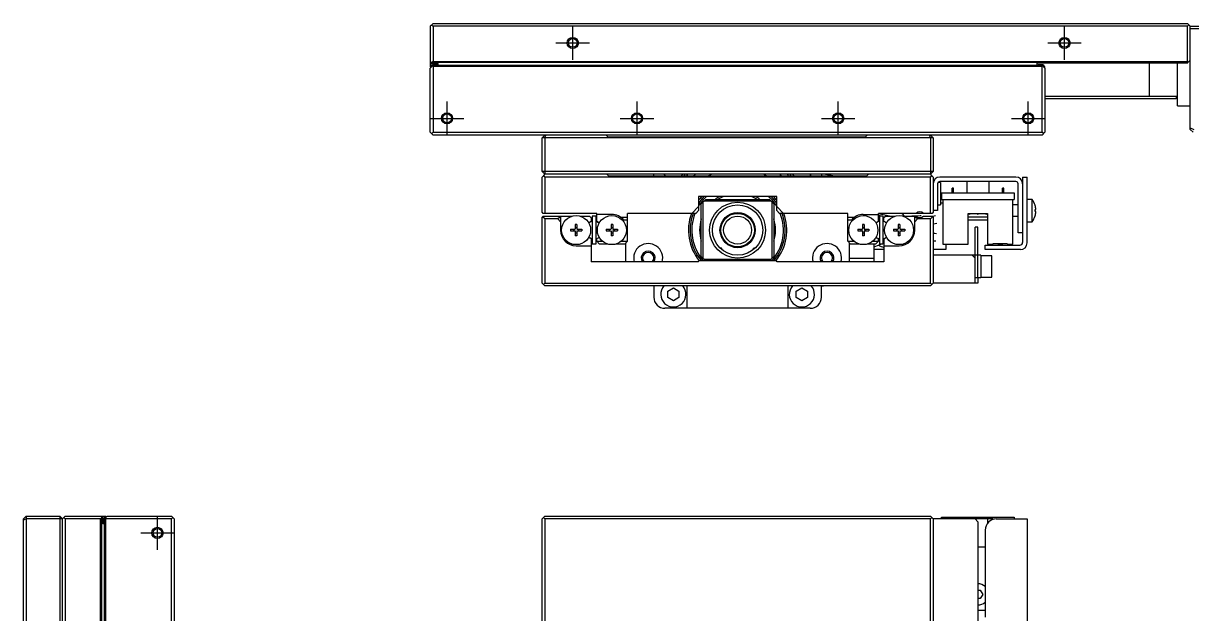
# Model space of a CAD drawing. Extents: x 0 to 803, y -8 to 480.
# Drawn here: x 24 to 233.1, y 370.2 to 475.8 of the extents above; entities that cross this region are included whole.
import ezdxf

# ---------------------------------------------------------------- set-up
doc = ezdxf.new("R2010")
doc.units = 0
doc.header["$LTSCALE"] = 0.5
doc.linetypes.add('CENTER', pattern=[50.8, 31.75, -6.35, 6.35, -6.35])
for name, color, linetype in [('MSM_CENTER', 1, 'CENTER'), ('MSM_CONTINUOUS', 7, 'CONTINUOUS'), ('MSM_NARROW', 5, 'CONTINUOUS')]:
    doc.layers.add(name, color=color, linetype=linetype)

msp = doc.modelspace()

# ---------------------------------------------------------------- linework, layer by layer
at = {"layer": 'MSM_CENTER'}
for p, q in [((122.32, 469.31), (122.32, 475.31)), ((210.32, 469.31), (210.32, 475.31)), ((119.32, 472.31), (125.32, 472.31)), ((207.32, 472.31), (213.32, 472.31)), ((99.82, 455.81), (99.82, 461.81)), ((133.82, 455.81), (133.82, 461.81)), ((169.82, 455.81), (169.82, 461.81)), ((203.82, 455.81), (203.82, 461.81)), ((96.82, 458.81), (102.82, 458.81)), ((130.82, 458.81), (136.82, 458.81)), ((166.82, 458.81), (172.82, 458.81)), ((200.82, 458.81), (206.82, 458.81)), ((48, 381.61), (48, 387.61)), ((45, 384.61), (51, 384.61))]:
    msp.add_line(p, q, dxfattribs=at)
at = {"layer": 'MSM_CONTINUOUS'}
for p, q in [((96.82, 475.31), (97.32, 475.81)), ((96.82, 475.31), (96.82, 468.11)), ((97.07, 475.56), (97.32, 475.31)), ((97.32, 475.81), (232.32, 475.81)), ((232.32, 475.31), (97.32, 475.31)), ((97.32, 475.31), (97.32, 469.01)), ((232.82, 475.31), (232.32, 475.81)), ((232.32, 475.31), (232.57, 475.56)), ((232.32, 469.01), (232.32, 475.31)), ((232.82, 475.31), (246.32, 475.31)), ((232.82, 456.81), (232.82, 475.31)), ((246.32, 474.81), (232.82, 474.81)), ((232.42, 468.81), (96.82, 468.81)), ((98.22, 468.61), (96.82, 468.61)), ((97.32, 469.01), (97.12, 468.81)), ((97.92, 468.41), (97.22, 468.41)), ((97.32, 469.01), (232.32, 469.01)), ((98.22, 468.31), (98.22, 468.61)), ((205.42, 468.31), (205.42, 468.71)), ((232.32, 468.71), (205.42, 468.71)), ((206.42, 468.41), (205.72, 468.41)), ((225.52, 462.81), (225.52, 468.71)), ((230.52, 461.06), (230.52, 468.71)), ((232.47, 468.86), (232.32, 469.01)), ((232.32, 468.71), (232.42, 468.81)), ((232.42, 468.81), (232.47, 468.86)), ((232.47, 468.86), (232.82, 469.21)), ((97.32, 468.31), (96.82, 467.81)), ((96.92, 468.01), (96.82, 468.11)), ((96.82, 456.31), (96.82, 467.81)), ((96.92, 467.91), (96.92, 468.11)), ((97.32, 468.11), (97.22, 468.21)), ((97.32, 468.31), (206.32, 468.31)), ((97.32, 468.11), (97.32, 456.31)), ((206.32, 468.11), (97.32, 468.11)), ((206.82, 467.81), (206.32, 468.31)), ((206.42, 468.21), (206.32, 468.11)), ((206.32, 456.31), (206.32, 468.11)), ((206.72, 468.11), (206.72, 467.91)), ((206.82, 467.81), (206.82, 456.31)), ((206.82, 462.81), (230.52, 462.81)), ((230.32, 462.31), (206.82, 462.31)), ((230.32, 462.81), (230.32, 462.31)), ((230.52, 461.06), (232.82, 461.06)), ((96.82, 456.31), (97.32, 455.81)), ((97.07, 456.06), (97.32, 456.31)), ((97.32, 456.31), (206.32, 456.31)), ((206.32, 455.81), (97.32, 455.81)), ((116.82, 455.31), (117.32, 455.81)), ((117.32, 455.31), (117.53, 455.81)), ((128.62, 455.51), (128.32, 455.81)), ((175.02, 455.81), (174.72, 455.51)), ((186.12, 455.81), (186.32, 455.31)), ((186.82, 455.31), (186.32, 455.81)), ((206.32, 456.31), (206.57, 456.06)), ((206.32, 455.81), (206.82, 456.31)), ((232.82, 457.12), (233.44, 456.81)), ((233.32, 456.31), (232.82, 456.81)), ((186.82, 455.31), (116.82, 455.31)), ((116.82, 449.31), (116.82, 455.31)), ((117.32, 455.31), (117.32, 448.81)), ((128.62, 455.51), (174.72, 455.51)), ((186.32, 455.31), (186.32, 448.81)), ((186.82, 455.31), (186.82, 449.31)), ((116.82, 449.31), (117.32, 448.81)), ((186.82, 449.31), (116.82, 449.31)), ((116.82, 448.31), (117.32, 448.81)), ((116.82, 442.01), (116.82, 448.31)), ((117.07, 448.56), (117.32, 448.31)), ((186.32, 448.81), (117.32, 448.81)), ((117.32, 448.31), (117.32, 441.81)), ((186.32, 448.31), (117.32, 448.31)), ((128.72, 448.51), (128.42, 448.81)), ((128.72, 448.51), (174.92, 448.51)), ((136.82, 448.51), (136.82, 448.81)), ((166.82, 448.81), (166.82, 448.51)), ((167.53, 448.81), (169.23, 448.51)), ((175.22, 448.81), (174.92, 448.51)), ((186.82, 449.31), (186.32, 448.81)), ((186.32, 448.81), (186.82, 448.31)), ((186.32, 448.31), (186.57, 448.56)), ((186.32, 441.81), (186.32, 448.31)), ((186.82, 448.31), (186.82, 442.01)), ((201.62, 448.31), (188.02, 448.31)), ((201.62, 447.51), (188.02, 447.51)), ((192.82, 447.51), (192.82, 445.51)), ((196.82, 445.51), (196.82, 447.51)), ((202.82, 448.31), (203.62, 448.31)), ((202.82, 448.31), (202.82, 436.61)), ((203.62, 436.51), (203.62, 448.31)), ((187.62, 447.11), (187.62, 442.31)), ((188.12, 447.31), (187.68, 447.31)), ((188.12, 447.31), (188.12, 443.31)), ((188.32, 445.51), (188.32, 444.31)), ((188.32, 445.51), (201.32, 445.51)), ((190.45, 446.31), (190.2, 446.31)), ((190.2, 445.51), (190.2, 446.31)), ((190.45, 445.51), (190.45, 446.31)), ((199.45, 446.31), (199.2, 446.31)), ((199.2, 445.51), (199.2, 446.31)), ((199.45, 445.51), (199.45, 446.31)), ((201.32, 445.51), (201.32, 444.31)), ((202.02, 438.31), (202.02, 447.11)), ((158.82, 444.81), (144.82, 444.81)), ((144.82, 444.81), (144.82, 442.31)), ((145.32, 443.51), (146.12, 444.31)), ((145.32, 434.11), (145.32, 443.51)), ((145.62, 443.81), (145.62, 433.81)), ((157.82, 444.01), (145.82, 444.01)), ((146.12, 444.31), (157.52, 444.31)), ((157.52, 444.31), (158.32, 443.51)), ((158.02, 433.81), (158.02, 443.81)), ((158.32, 443.51), (158.32, 434.11)), ((158.82, 442.31), (158.82, 444.81)), ((187.62, 443.31), (188.12, 443.31)), ((188.57, 443.63), (188.12, 443.63)), ((188.32, 444.31), (201.32, 444.31)), ((188.57, 444.31), (188.57, 436.31)), ((201.07, 436.31), (201.07, 444.31)), ((202.02, 443.31), (201.07, 443.31)), ((204.52, 444.31), (203.62, 444.31)), ((204.52, 440.31), (204.52, 444.31)), ((205.08, 443.24), (205.08, 443.26)), ((117.02, 441.81), (116.82, 442.01)), ((117.02, 441.31), (116.82, 441.11)), ((117.32, 440.81), (116.92, 441.21)), ((126.62, 441.81), (117.02, 441.81)), ((117.02, 441.31), (122.21, 441.31)), ((120.12, 441.17), (119.62, 440.81)), ((120.12, 441.31), (120.12, 438.81)), ((123.64, 441.31), (125.32, 441.31)), ((125.62, 441.01), (125.32, 441.31)), ((125.82, 441.31), (125.82, 436.31)), ((126.42, 441.31), (125.82, 441.31)), ((126.42, 441.31), (126.42, 436.31)), ((126.62, 440.36), (126.62, 441.81)), ((129.32, 441.61), (126.62, 441.61)), ((144.32, 441.81), (132.12, 441.81)), ((132.12, 436.81), (132.12, 441.81)), ((143.62, 441.81), (144.82, 443.02)), ((144.82, 442.31), (144.32, 441.81)), ((150.76, 441.78), (150.76, 441.78)), ((158.82, 443.02), (160.03, 441.81)), ((159.32, 441.81), (158.82, 442.31)), ((171.52, 441.81), (159.32, 441.81)), ((171.52, 436.81), (171.52, 441.81)), ((174.32, 441.61), (177.02, 441.61)), ((186.62, 441.81), (177.02, 441.81)), ((177.02, 440.36), (177.02, 441.81)), ((178.99, 441.31), (177.02, 441.74)), ((177.45, 441.31), (177.02, 441.5)), ((177.22, 441.31), (177.22, 436.31)), ((177.82, 441.31), (177.22, 441.31)), ((177.82, 441.31), (177.82, 436.31)), ((178.07, 441.05), (177.82, 441.16)), ((178.32, 441.31), (178.02, 441.01)), ((178.32, 441.31), (180.01, 441.31)), ((181.44, 441.31), (183.76, 441.31)), ((184.5, 441.36), (182.98, 441.31)), ((183.52, 438.81), (183.52, 441.31)), ((184.02, 440.81), (183.52, 441.17)), ((184.66, 441.37), (184.5, 441.36)), ((185.09, 441.31), (186.62, 441.31)), ((186.72, 441.21), (186.32, 440.81)), ((186.82, 442.01), (186.62, 441.81)), ((186.62, 441.31), (186.82, 441.11)), ((186.97, 441.3), (186.68, 441.25)), ((187.62, 442.31), (186.82, 442.31)), ((187.26, 441.36), (186.97, 441.3)), ((193.07, 436.31), (193.07, 441.81)), ((193.07, 441.81), (196.57, 441.81)), ((196.57, 441.81), (196.57, 436.31)), ((201.07, 441.31), (202.02, 441.31)), ((205.08, 442.51), (205.21, 442.51)), ((205.08, 442.11), (205.08, 442.51)), ((205.21, 442.11), (205.08, 442.11)), ((205.08, 441.36), (205.08, 441.39)), ((116.82, 429.31), (116.82, 441.11)), ((117.32, 440.81), (117.32, 429.31)), ((119.62, 440.81), (117.32, 440.81)), ((119.62, 440.81), (120.12, 440.31)), ((122.78, 439.81), (122.78, 439.02)), ((123.07, 439.81), (122.78, 439.81)), ((122.78, 439.28), (123.07, 439.28)), ((123.07, 439.81), (123.07, 439.02)), ((125.36, 440.21), (125.62, 440.36)), ((125.62, 441.01), (125.62, 440.36)), ((126.62, 440.36), (127, 440.14)), ((129.47, 439.81), (129.18, 439.81)), ((129.18, 439.81), (129.18, 439.02)), ((129.18, 439.28), (129.47, 439.28)), ((129.47, 439.81), (129.47, 439.02)), ((130.92, 441.11), (132.12, 441.11)), ((132.12, 440.61), (131.47, 440.61)), ((148.96, 440.12), (149.02, 440.19)), ((149.02, 440.26), (149.02, 440.19)), ((171.52, 441.11), (172.73, 441.11)), ((172.18, 440.61), (171.52, 440.61)), ((174.18, 439.81), (174.18, 439.02)), ((174.47, 439.81), (174.18, 439.81)), ((174.18, 439.28), (174.47, 439.28)), ((174.47, 439.81), (174.47, 439.02)), ((177.02, 440.36), (176.65, 440.14)), ((178.02, 440.36), (178.02, 441.01)), ((178.28, 440.21), (178.02, 440.36)), ((180.58, 439.81), (180.58, 439.02)), ((180.87, 439.81), (180.58, 439.81)), ((180.58, 439.28), (180.87, 439.28)), ((180.87, 439.81), (180.87, 439.02)), ((183.52, 440.31), (184.02, 440.81)), ((186.32, 440.81), (184.02, 440.81)), ((186.32, 429.31), (186.32, 440.81)), ((186.82, 441.11), (186.82, 429.31)), ((186.82, 439.96), (187.2, 440.02)), ((187.2, 440.02), (187.49, 440.08)), ((196.57, 441.11), (193.07, 441.11)), ((196.57, 440.61), (193.07, 440.61)), ((194.32, 429.31), (194.32, 439.31)), ((194.82, 439.31), (194.32, 439.31)), ((194.82, 430.31), (194.82, 439.31)), ((203.62, 440.31), (204.52, 440.31)), ((121.92, 438.96), (122.72, 438.96)), ((121.92, 438.96), (121.92, 438.67)), ((121.92, 438.67), (122.72, 438.67)), ((122.45, 438.96), (122.45, 438.67)), ((122.78, 438.61), (122.78, 437.81)), ((122.78, 438.34), (123.07, 438.34)), ((123.07, 437.81), (122.78, 437.81)), ((123.07, 438.61), (123.07, 437.81)), ((123.13, 438.96), (123.92, 438.96)), ((123.13, 438.67), (123.92, 438.67)), ((123.39, 438.67), (123.39, 438.96)), ((123.92, 438.96), (123.92, 438.67)), ((125.62, 437.26), (125.36, 437.41)), ((125.62, 437.26), (125.62, 433.11)), ((126.76, 437.35), (126.62, 437.27)), ((126.62, 436.81), (126.62, 437.27)), ((128.32, 438.96), (128.32, 438.67)), ((128.32, 438.96), (129.12, 438.96)), ((128.32, 438.67), (129.12, 438.67)), ((128.85, 438.96), (128.85, 438.67)), ((129.18, 438.61), (129.18, 437.81)), ((129.18, 438.34), (129.47, 438.34)), ((129.47, 437.81), (129.18, 437.81)), ((129.47, 438.61), (129.47, 437.81)), ((129.53, 438.96), (130.32, 438.96)), ((129.53, 438.67), (130.32, 438.67)), ((129.79, 438.67), (129.79, 438.96)), ((130.32, 438.96), (130.32, 438.67)), ((149.02, 437.44), (148.96, 437.5)), ((149.02, 437.44), (149.02, 437.37)), ((173.32, 438.96), (173.32, 438.67)), ((173.32, 438.96), (174.12, 438.96)), ((173.32, 438.67), (174.12, 438.67)), ((173.85, 438.96), (173.85, 438.67)), ((174.18, 438.61), (174.18, 437.81)), ((174.18, 438.34), (174.47, 438.34)), ((174.47, 437.81), (174.18, 437.81)), ((174.47, 438.61), (174.47, 437.81)), ((174.53, 438.96), (175.32, 438.96)), ((174.53, 438.67), (175.32, 438.67)), ((174.79, 438.67), (174.79, 438.96)), ((175.32, 438.96), (175.32, 438.67)), ((176.89, 437.35), (177.02, 437.27)), ((177.02, 436.81), (177.02, 437.27)), ((178.02, 437.26), (178.28, 437.41)), ((178.02, 437.26), (178.02, 433.11)), ((179.72, 438.96), (180.52, 438.96)), ((179.72, 438.96), (179.72, 438.67)), ((179.72, 438.67), (180.52, 438.67)), ((180.25, 438.96), (180.25, 438.67)), ((180.58, 438.61), (180.58, 437.81)), ((180.58, 438.34), (180.87, 438.34)), ((180.87, 437.81), (180.58, 437.81)), ((180.87, 438.61), (180.87, 437.81)), ((180.93, 438.96), (181.72, 438.96)), ((180.93, 438.67), (181.72, 438.67)), ((181.19, 438.67), (181.19, 438.96)), ((181.72, 438.96), (181.72, 438.67)), ((187.14, 438.19), (186.82, 438.22)), ((187.43, 438.16), (187.14, 438.19)), ((202.82, 438.31), (202.02, 438.31)), ((122.92, 436.01), (125.62, 436.01)), ((126.42, 436.31), (125.82, 436.31)), ((126.62, 436.81), (127.12, 436.31)), ((126.62, 436.81), (127.66, 436.81)), ((128.61, 436.31), (127.12, 436.31)), ((131.62, 436.31), (130.04, 436.31)), ((130.99, 436.81), (132.12, 436.81)), ((131.62, 436.31), (132.12, 436.81)), ((131.82, 433.11), (131.82, 436.51)), ((148.66, 435.61), (148.85, 435.61)), ((149.07, 435.39), (148.85, 435.61)), ((149.07, 435.39), (148.91, 435.39)), ((149.07, 435.25), (149.07, 435.39)), ((149.07, 435.25), (149.07, 435.25)), ((150.76, 435.85), (150.76, 435.85)), ((154.8, 435.61), (154.57, 435.39)), ((154.74, 435.39), (154.57, 435.39)), ((154.57, 435.39), (154.57, 435.25)), ((154.57, 435.25), (154.57, 435.25)), ((154.8, 435.61), (154.99, 435.61)), ((171.52, 436.81), (172.66, 436.81)), ((171.52, 436.81), (172.02, 436.31)), ((173.61, 436.31), (171.77, 436.31)), ((171.77, 436.31), (171.77, 433.11)), ((171.82, 436.31), (171.82, 436.51)), ((171.84, 436.5), (171.82, 436.5)), ((176.52, 436.31), (175.04, 436.31)), ((175.99, 436.81), (177.02, 436.81)), ((176.27, 433.11), (176.27, 436.31)), ((176.27, 435.81), (177.45, 436.31)), ((178.02, 435.35), (176.27, 435.35)), ((176.52, 436.31), (177.02, 436.81)), ((177.82, 436.31), (177.22, 436.31)), ((177.82, 436.47), (178.02, 436.56)), ((178.02, 436.01), (180.72, 436.01)), ((186.82, 436.91), (187.03, 436.9)), ((189.07, 435.35), (186.82, 435.35)), ((187.03, 436.9), (187.32, 436.87)), ((188.57, 436.31), (193.07, 436.31)), ((189.07, 436.31), (189.07, 435.35)), ((196.12, 435.31), (196.12, 436.11)), ((196.12, 436.11), (202.32, 436.11)), ((202.42, 435.31), (196.12, 435.31)), ((196.57, 436.31), (197.57, 436.31)), ((197.57, 436.31), (197.57, 436.41)), ((197.57, 436.41), (200.07, 436.41)), ((198.37, 436.41), (198.37, 436.31)), ((198.37, 436.31), (199.27, 436.31)), ((198.75, 436.41), (198.75, 436.31)), ((198.9, 436.41), (198.9, 436.31)), ((199.27, 436.41), (199.27, 436.31)), ((200.07, 436.31), (200.07, 436.41)), ((200.07, 436.31), (201.07, 436.31)), ((144.82, 433.11), (125.62, 433.11)), ((144.82, 433.11), (144.82, 433.31)), ((158.82, 433.31), (144.82, 433.31)), ((146.12, 433.31), (145.32, 434.11)), ((145.82, 433.61), (157.82, 433.61)), ((158.32, 434.11), (157.52, 433.31)), ((158.82, 433.11), (158.82, 433.31)), ((178.02, 433.11), (158.82, 433.11)), ((171.77, 433.81), (176.27, 433.81)), ((195.32, 434.31), (186.82, 434.31)), ((193.82, 434.31), (194.32, 433.81)), ((195.32, 434.31), (195.32, 430.31)), ((197.32, 434.21), (195.32, 434.21)), ((197.32, 430.41), (197.32, 434.21)), ((116.82, 429.31), (117.32, 428.81)), ((117.07, 429.06), (117.32, 429.31)), ((117.32, 429.31), (186.32, 429.31)), ((186.32, 428.81), (117.32, 428.81)), ((136.82, 428.81), (136.82, 426.81)), ((142.82, 424.81), (142.82, 428.81)), ((160.82, 428.81), (160.82, 424.81)), ((167.53, 428.81), (166.82, 428.69)), ((166.82, 426.81), (166.82, 428.81)), ((186.82, 429.31), (186.32, 428.81)), ((186.32, 429.31), (186.57, 429.06)), ((194.82, 429.31), (186.82, 429.31)), ((194.32, 430.31), (195.32, 430.31)), ((194.82, 430.31), (194.82, 429.31)), ((195.32, 430.41), (197.32, 430.41)), ((139.32, 427.89), (140.32, 428.47)), ((139.32, 426.74), (139.32, 427.89)), ((140.32, 426.16), (139.32, 426.74)), ((140.32, 428.47), (141.32, 427.89)), ((141.32, 426.74), (140.32, 426.16)), ((141.32, 427.89), (141.32, 426.74)), ((162.32, 427.89), (163.32, 428.47)), ((162.32, 426.74), (162.32, 427.89)), ((163.32, 426.16), (162.32, 426.74)), ((163.32, 428.47), (164.32, 427.89)), ((164.32, 426.74), (163.32, 426.16)), ((164.32, 427.89), (164.32, 426.74)), ((142.82, 424.81), (138.82, 424.81)), ((160.82, 424.81), (142.82, 424.81)), ((164.82, 424.81), (160.82, 424.81)), ((24.5, 387.61), (24, 387.11)), ((24.5, 387.11), (24, 386.9)), ((24, 278.11), (24, 387.11)), ((24.5, 387.61), (24.5, 277.61)), ((24.5, 387.61), (30.5, 387.61)), ((31, 387.11), (24.5, 387.11)), ((30.5, 387.61), (30.5, 277.61)), ((30.5, 387.61), (31, 387.11)), ((31.5, 387.61), (31, 387.11)), ((31, 252.11), (31, 387.11)), ((31.5, 387.11), (31.25, 387.36)), ((31.5, 387.61), (38.7, 387.61)), ((37.8, 387.11), (31.5, 387.11)), ((31.5, 387.11), (31.5, 252.11)), ((38, 387.31), (37.8, 387.11)), ((37.8, 252.11), (37.8, 387.11)), ((38, 387.61), (38, 252.01)), ((38.2, 386.21), (38.2, 387.61)), ((38.4, 387.21), (38.4, 386.51)), ((39, 387.61), (38.5, 387.11)), ((38.5, 278.11), (38.5, 387.11)), ((38.6, 387.21), (38.7, 387.11)), ((38.7, 387.61), (38.8, 387.51)), ((38.7, 387.51), (38.9, 387.51)), ((50.5, 387.11), (38.7, 387.11)), ((38.7, 387.11), (38.7, 278.11)), ((39, 387.61), (50.5, 387.61)), ((51, 387.11), (50.5, 387.61)), ((50.5, 387.11), (50.75, 387.36)), ((50.5, 278.11), (50.5, 387.11)), ((51, 387.11), (51, 278.11)), ((116.82, 387.11), (117.32, 387.61)), ((116.82, 252.11), (116.82, 387.11)), ((117.32, 387.11), (117.07, 387.36)), ((117.32, 387.61), (186.32, 387.61)), ((117.32, 387.11), (117.32, 278.11)), ((186.32, 387.11), (117.32, 387.11)), ((186.32, 387.61), (186.82, 387.11)), ((186.57, 387.36), (186.32, 387.11)), ((186.32, 278.11), (186.32, 387.11)), ((197.57, 387.11), (186.82, 387.11)), ((186.82, 387.11), (186.82, 252.11)), ((188.32, 387.11), (188.32, 387.41)), ((188.32, 387.41), (201.32, 387.41)), ((194.82, 386.61), (194.32, 387.11)), ((196.57, 387.11), (196.57, 386.38)), ((197.57, 387.03), (197.57, 387.11)), ((198.12, 387.11), (203.62, 387.11)), ((201.32, 387.41), (201.32, 387.11)), ((203.62, 387.11), (203.62, 254.11)), ((38.5, 386.21), (38.2, 386.21)), ((194.82, 386.61), (194.82, 278.61)), ((196.12, 385.11), (196.12, 369.51)), ((194.82, 382.11), (196.12, 382.11)), ((194.82, 374.36), (195.26, 374.36)), ((195.26, 374.36), (195.69, 373.61)), ((195.26, 372.86), (194.82, 372.86)), ((195.69, 373.61), (195.26, 372.86)), ((196.12, 370.71), (194.82, 370.71))]:
    msp.add_line(p, q, dxfattribs=at)
for centre, radius in [((122.32, 472.31), 0.783), ((210.32, 472.31), 0.783), ((99.82, 458.81), 0.783), ((133.82, 458.81), 0.783), ((169.82, 458.81), 0.783), ((203.82, 458.81), 0.783), ((151.82, 438.81), 5), ((151.82, 438.81), 4.5), ((122.92, 438.81), 2.6), ((129.32, 438.81), 2.6), ((151.82, 438.81), 3.15), ((151.82, 438.81), 3), ((174.32, 438.81), 2.6), ((180.72, 438.81), 2.6), ((48, 384.61), 0.783)]:
    msp.add_circle(centre, radius, dxfattribs=at)
for centre, radius, start, end in [((97.22, 468.11), 0.3, 90, 180), ((97.92, 468.11), 0.3, 41.8103, 90), ((205.72, 468.11), 0.3, 90, 138.1897), ((206.42, 468.11), 0.3, 0, 90), ((140.32, 450.31), 2.25, 221.8103, 233.1301), ((140.32, 450.31), 2.25, 306.8699, 318.1897), ((140.32, 450.31), 2.6, 316.1869, 324.7656), ((140.32, 450.31), 2.98, 322.8698, 329.7997), ((151.82, 438.81), 12.5, 126.8699, 129.1042), ((151.82, 438.81), 11, 114.62, 118.1375), ((151.82, 438.81), 11, 61.8625, 65.38), ((151.82, 438.81), 12.5, 50.8958, 53.1301), ((163.32, 450.31), 2.98, 210.2003, 217.1302), ((163.32, 450.31), 2.6, 215.2344, 223.8131), ((163.32, 450.31), 2.25, 221.8103, 233.1301), ((163.32, 450.31), 2.25, 306.8699, 318.1897), ((188.02, 447.11), 1.2, 90, 180), ((188.02, 447.11), 0.4, 90, 180), ((201.62, 447.11), 1.2, 0, 90), ((201.62, 447.11), 0.4, 0, 90), ((151.82, 438.81), 8.8, 137.0141, 142.6982), ((151.82, 438.81), 8.5, 135.0991, 145.4397), ((151.82, 438.81), 8.2, 132.9703, 148.6118), ((151.82, 438.81), 6.8, 118.0725, 126.0189), ((151.82, 438.81), 6.5, 112.6199, 122.2042), ((151.82, 438.81), 6.5, 57.7958, 67.3801), ((151.82, 438.81), 6.8, 53.9811, 61.9275), ((151.82, 438.81), 8.2, 31.3882, 47.0297), ((151.82, 438.81), 8.5, 34.5603, 44.9009), ((151.82, 438.81), 8.8, 37.3018, 42.9859), ((202.02, 442.31), 3.2, 17.27, 38.6822), ((202.02, 442.31), 3.19, 3.5904, 16.9053), ((129.32, 438.81), 2.8, 40.0052, 90), ((151.82, 438.81), 8.8, 160.0677, 218.6822), ((151.82, 438.81), 8.5, 159.3327, 220.3202), ((151.82, 438.81), 8.2, 158.5399, 222.1236), ((151.82, 438.81), 8.2, 317.8764, 21.4601), ((151.82, 438.81), 8.5, 319.6798, 20.6673), ((151.82, 438.81), 8.8, 321.3178, 19.9323), ((174.32, 438.81), 2.8, 90, 139.9948), ((178.97, 439.08), 3.5, 39.6364, 51.3312), ((184.42, 441.06), 1, 48.5904, 131.4096), ((184.42, 442.06), 1, 228.5904, 311.4096), ((193.32, 441.91), 0.25, 203.5782, 336.4218), ((194.82, 441.91), 0.25, 203.5782, 336.4218), ((196.32, 441.91), 0.25, 203.5782, 336.4218), ((202.02, 442.31), 3.2, 321.3178, 342.73), ((202.02, 442.31), 3.19, 343.0947, 356.4096), ((126.12, 438.81), 1.59, 100.8931, 126.1972), ((126.24, 438.7), 1.75, 120, 127.006), ((126.12, 438.81), 1.59, 53.8028, 79.107), ((126.01, 438.7), 1.75, 52.994, 55.4948), ((151.82, 438.81), 6.8, 162.9174, 197.0826), ((151.82, 438.81), 6.8, 342.9174, 17.0826), ((177.64, 438.7), 1.75, 124.5052, 127.006), ((177.52, 438.81), 1.59, 100.8931, 125.0668), ((177.52, 438.81), 1.59, 53.8028, 79.1069), ((177.41, 438.7), 1.75, 52.994, 60), ((122.92, 438.81), 2.8, 180, 270), ((122.72, 439.02), 0.06, 270, 0), ((122.72, 438.61), 0.06, 0, 90), ((123.13, 439.02), 0.06, 180, 270), ((123.13, 438.61), 0.06, 90, 180), ((126.24, 438.93), 1.75, 232.994, 240), ((126.12, 438.81), 1.59, 233.8028, 259.1069), ((126.12, 438.81), 1.59, 280.8931, 306.1972), ((126.01, 438.93), 1.75, 295.4948, 307.006), ((129.12, 439.02), 0.06, 270, 0), ((129.12, 438.61), 0.06, 0, 90), ((129.53, 439.02), 0.06, 180, 270), ((129.53, 438.61), 0.06, 90, 180), ((174.12, 439.02), 0.06, 270, 0), ((174.12, 438.61), 0.06, 0, 90), ((174.53, 439.02), 0.06, 180, 270), ((174.53, 438.61), 0.06, 90, 180), ((177.64, 438.93), 1.75, 232.994, 244.5052), ((177.52, 438.81), 1.59, 233.8028, 259.1069), ((177.52, 438.81), 1.59, 280.8931, 306.1972), ((177.41, 438.93), 1.75, 300, 307.006), ((180.52, 439.02), 0.06, 270, 0), ((180.52, 438.61), 0.06, 0, 90), ((180.72, 438.81), 2.8, 270, 0), ((180.93, 439.02), 0.06, 180, 270), ((180.93, 438.61), 0.06, 90, 180), ((135.82, 433.81), 2.6, 344.3815, 195.6185), ((167.82, 433.81), 2.6, 344.3815, 195.6185), ((178.97, 439.08), 3.5, 236.9255, 254.2507), ((202.32, 436.61), 0.5, 270, 0), ((202.42, 436.51), 1.2, 270, 0), ((135.82, 433.81), 1.01, 315.9346, 224.0654), ((167.82, 433.81), 1.01, 315.9346, 224.0654), ((140.32, 427.31), 2.25, 138.1897, 41.8103), ((163.32, 427.31), 2.25, 138.1897, 41.8103), ((138.82, 426.81), 2, 180, 270), ((164.82, 426.81), 2, 270, 0), ((38.7, 387.21), 0.3, 90, 180), ((198.12, 385.11), 2, 90, 180), ((38.7, 386.51), 0.3, 180, 228.1897), ((194.82, 373.61), 1.9, 46.8264, 90), ((194.82, 373.61), 1.9, 270, 313.1736)]:
    msp.add_arc(centre, radius, start, end, dxfattribs=at)
at = {"layer": 'MSM_NARROW'}
for p, q in [((149.07, 435.25), (149.07, 435.25)), ((154.57, 435.25), (154.57, 435.25))]:
    msp.add_line(p, q, dxfattribs=at)
for centre, radius in [((122.32, 472.31), 1), ((210.32, 472.31), 1), ((99.82, 458.81), 1), ((133.82, 458.81), 1), ((169.82, 458.81), 1), ((203.82, 458.81), 1), ((151.82, 438.81), 2.5), ((48, 384.61), 1)]:
    msp.add_circle(centre, radius, dxfattribs=at)
for centre in [(135.82, 433.81), (167.82, 433.81)]:
    msp.add_arc(centre, 1.25, 325.9442, 214.0558, dxfattribs=at)

doc.saveas('drawing.dxf')
